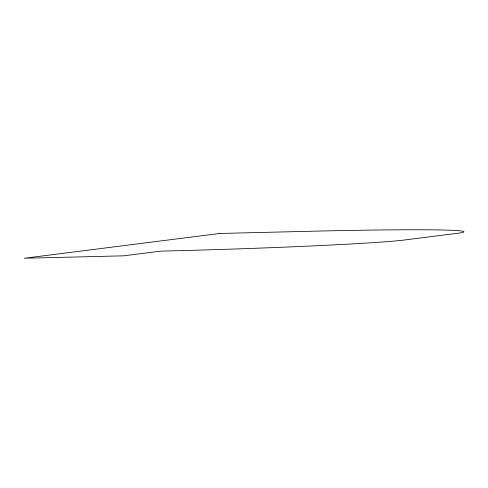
<?xml version="1.0" encoding="UTF-8"?>
<svg xmlns="http://www.w3.org/2000/svg" width="488" height="488" viewBox="0 0 488 488"><rect width="100%" height="100%" fill="white"/><g stroke="black" fill="none" stroke-linecap="round" stroke-linejoin="round"><path stroke-width="0.73" d="M219.728 233.465L24.4 258.237L123.586 255.834L160.68 251.131A195.767 5.124 -1.8 0 0 403.509 240.126L451.961 233.978A211.042 5.527 -1.8 0 0 316.157 231.129L219.728 233.465"/></g></svg>
